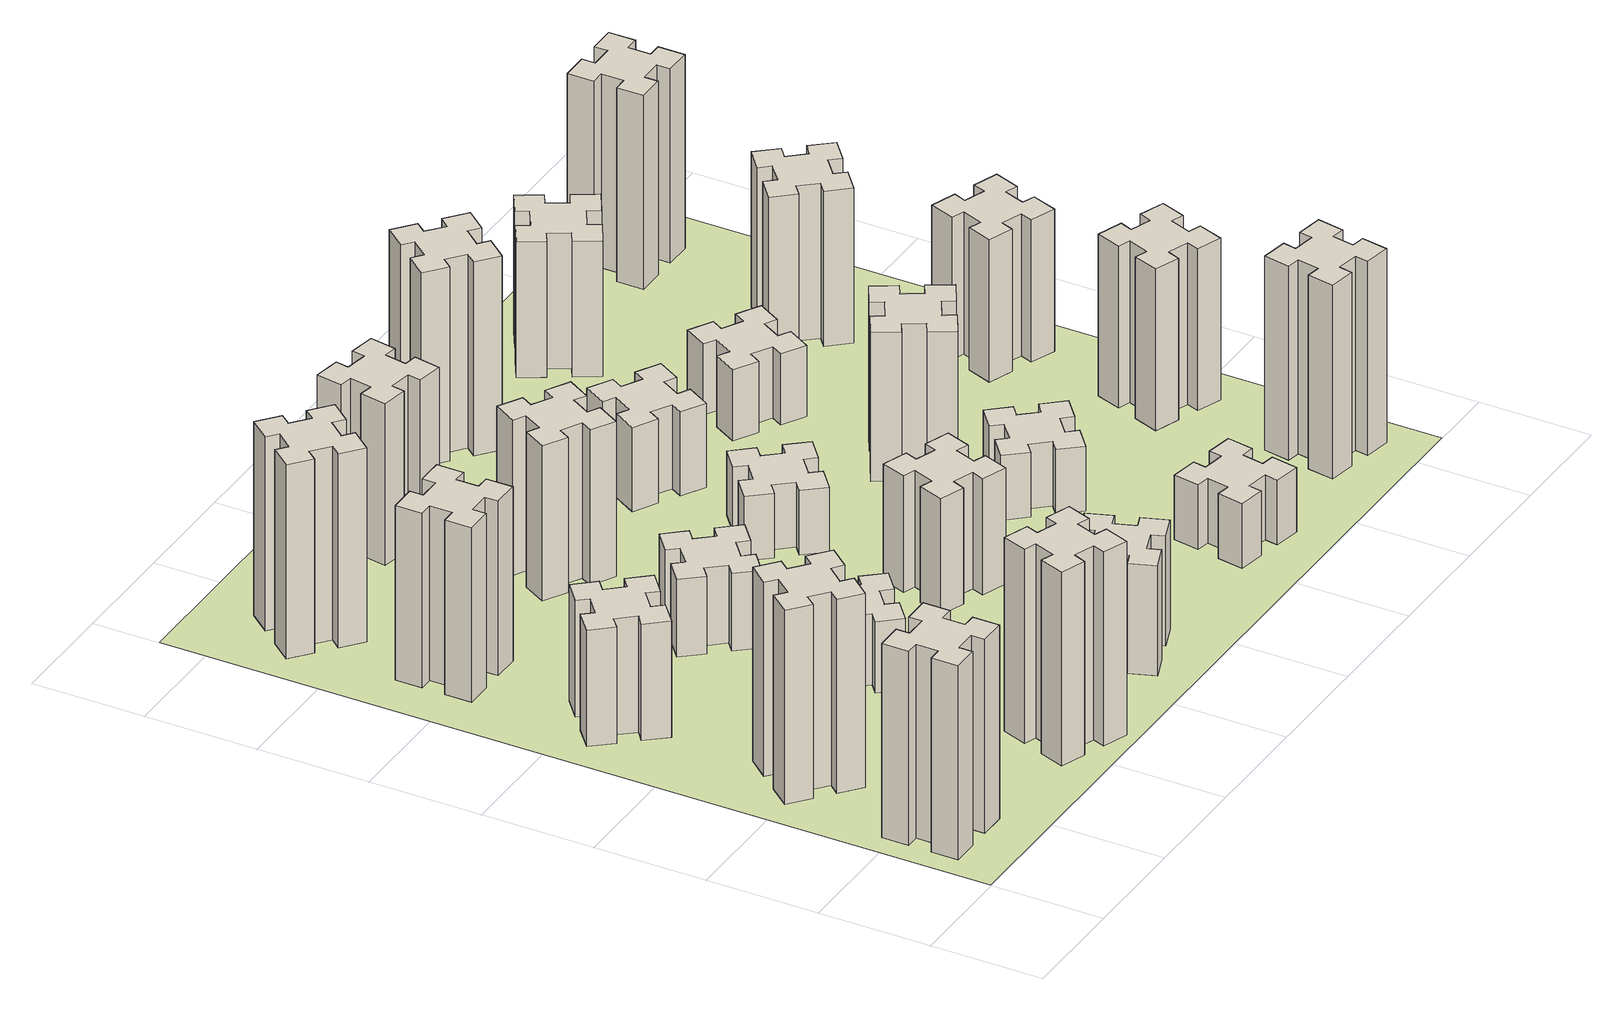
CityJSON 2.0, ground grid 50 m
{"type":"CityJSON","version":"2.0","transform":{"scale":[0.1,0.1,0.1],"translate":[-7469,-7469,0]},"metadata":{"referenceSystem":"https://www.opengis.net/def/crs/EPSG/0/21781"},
"CityObjects":{
"building1":{"type":"Building","attributes":{"class":"1000","function":"1000","usage":"1000","yearOfConstruction":2016,"roofType":"1000","measuredHeight":90,"storeysAboveGround":30,"storeysBelowGround":0},"geometry":[{"type":"Solid","lod":"1","boundaries":[[[[0,1,2,3,4,5,6,7,8,9,10,11,12,13,14,15,16,17,18,19]],[[17,16,20,21]],[[16,15,22,20]],[[15,14,23,22]],[[14,13,24,23]],[[13,12,25,24]],[[12,11,26,25]],[[11,10,27,26]],[[10,9,28,27]],[[9,8,29,28]],[[8,7,30,29]],[[7,6,31,30]],[[6,5,32,31]],[[5,4,33,32]],[[4,3,34,33]],[[3,2,35,34]],[[2,1,36,35]],[[1,0,37,36]],[[0,19,38,37]],[[19,18,39,38]],[[18,17,21,39]],[[24,25,26,27,28,29,30,31,32,33,34,35,36,37,38,39,21,20,22,23]]]]}]},
"building2":{"type":"Building","attributes":{"class":"1000","function":"1000","usage":"1000","yearOfConstruction":2016,"roofType":"1000","measuredHeight":90,"storeysAboveGround":30,"storeysBelowGround":0},"geometry":[{"type":"Solid","lod":"1","boundaries":[[[[40,41,42,43,44,45,46,47,48,49,50,51,52,53,54,55,56,57,58,59]],[[57,56,60,61]],[[56,55,62,60]],[[55,54,63,62]],[[54,53,64,63]],[[53,52,65,64]],[[52,51,66,65]],[[51,50,67,66]],[[50,49,68,67]],[[49,48,69,68]],[[48,47,70,69]],[[47,46,71,70]],[[46,45,72,71]],[[45,44,73,72]],[[44,43,74,73]],[[43,42,75,74]],[[42,41,76,75]],[[41,40,77,76]],[[40,59,78,77]],[[59,58,79,78]],[[58,57,61,79]],[[64,65,66,67,68,69,70,71,72,73,74,75,76,77,78,79,61,60,62,63]]]]}]},
"building3":{"type":"Building","attributes":{"class":"1000","function":"1000","usage":"1000","yearOfConstruction":2016,"roofType":"1000","measuredHeight":54,"storeysAboveGround":30,"storeysBelowGround":0},"geometry":[{"type":"Solid","lod":"1","boundaries":[[[[80,81,82,83,84,85,86,87,88,89,90,91,92,93,94,95,96,97,98,99]],[[97,96,100,101]],[[96,95,102,100]],[[95,94,103,102]],[[94,93,104,103]],[[93,92,105,104]],[[92,91,106,105]],[[91,90,107,106]],[[90,89,108,107]],[[89,88,109,108]],[[88,87,110,109]],[[87,86,111,110]],[[86,85,112,111]],[[85,84,113,112]],[[84,83,114,113]],[[83,82,115,114]],[[82,81,116,115]],[[81,80,117,116]],[[80,99,118,117]],[[99,98,119,118]],[[98,97,101,119]],[[104,105,106,107,108,109,110,111,112,113,114,115,116,117,118,119,101,100,102,103]]]]}]},
"building4":{"type":"Building","attributes":{"class":"1000","function":"1000","usage":"1000","yearOfConstruction":2016,"roofType":"1000","measuredHeight":81,"storeysAboveGround":30,"storeysBelowGround":0},"geometry":[{"type":"Solid","lod":"1","boundaries":[[[[120,121,122,123,124,125,126,127,128,129,130,131,132,133,134,135,136,137,138,139]],[[137,136,140,141]],[[136,135,142,140]],[[135,134,143,142]],[[134,133,144,143]],[[133,132,145,144]],[[132,131,146,145]],[[131,130,147,146]],[[130,129,148,147]],[[129,128,149,148]],[[128,127,150,149]],[[127,126,151,150]],[[126,125,152,151]],[[125,124,153,152]],[[124,123,154,153]],[[123,122,155,154]],[[122,121,156,155]],[[121,120,157,156]],[[120,139,158,157]],[[139,138,159,158]],[[138,137,141,159]],[[144,145,146,147,148,149,150,151,152,153,154,155,156,157,158,159,141,140,142,143]]]]}]},
"building5":{"type":"Building","attributes":{"class":"1000","function":"1000","usage":"1000","yearOfConstruction":2016,"roofType":"1000","measuredHeight":90,"storeysAboveGround":30,"storeysBelowGround":0},"geometry":[{"type":"Solid","lod":"1","boundaries":[[[[160,161,162,163,164,165,166,167,168,169,170,171,172,173,174,175,176,177,178,179]],[[177,176,180,181]],[[176,175,182,180]],[[175,174,183,182]],[[174,173,184,183]],[[173,172,185,184]],[[172,171,186,185]],[[171,170,187,186]],[[170,169,188,187]],[[169,168,189,188]],[[168,167,190,189]],[[167,166,191,190]],[[166,165,192,191]],[[165,164,193,192]],[[164,163,194,193]],[[163,162,195,194]],[[162,161,196,195]],[[161,160,197,196]],[[160,179,198,197]],[[179,178,199,198]],[[178,177,181,199]],[[184,185,186,187,188,189,190,191,192,193,194,195,196,197,198,199,181,180,182,183]]]]}]},
"building6":{"type":"Building","attributes":{"class":"1000","function":"1000","usage":"1000","yearOfConstruction":2016,"roofType":"1000","measuredHeight":90,"storeysAboveGround":30,"storeysBelowGround":0},"geometry":[{"type":"Solid","lod":"1","boundaries":[[[[200,201,202,203,204,205,206,207,208,209,210,211,212,213,214,215,216,217,218,219]],[[217,216,220,221]],[[216,215,222,220]],[[215,214,223,222]],[[214,213,224,223]],[[213,212,225,224]],[[212,211,226,225]],[[211,210,227,226]],[[210,209,228,227]],[[209,208,229,228]],[[208,207,230,229]],[[207,206,231,230]],[[206,205,232,231]],[[205,204,233,232]],[[204,203,234,233]],[[203,202,235,234]],[[202,201,236,235]],[[201,200,237,236]],[[200,219,238,237]],[[219,218,239,238]],[[218,217,221,239]],[[224,225,226,227,228,229,230,231,232,233,234,235,236,237,238,239,221,220,222,223]]]]}]},
"building7":{"type":"Building","attributes":{"class":"1000","function":"1000","usage":"1000","yearOfConstruction":2016,"roofType":"1000","measuredHeight":33,"storeysAboveGround":30,"storeysBelowGround":0},"geometry":[{"type":"Solid","lod":"1","boundaries":[[[[240,241,242,243,244,245,246,247,248,249,250,251,252,253,254,255,256,257,258,259]],[[257,256,260,261]],[[256,255,262,260]],[[255,254,263,262]],[[254,253,264,263]],[[253,252,265,264]],[[252,251,266,265]],[[251,250,267,266]],[[250,249,268,267]],[[249,248,269,268]],[[248,247,270,269]],[[247,246,271,270]],[[246,245,272,271]],[[245,244,273,272]],[[244,243,274,273]],[[243,242,275,274]],[[242,241,276,275]],[[241,240,277,276]],[[240,259,278,277]],[[259,258,279,278]],[[258,257,261,279]],[[264,265,266,267,268,269,270,271,272,273,274,275,276,277,278,279,261,260,262,263]]]]}]},
"building8":{"type":"Building","attributes":{"class":"1000","function":"1000","usage":"1000","yearOfConstruction":2016,"roofType":"1000","measuredHeight":36,"storeysAboveGround":30,"storeysBelowGround":0},"geometry":[{"type":"Solid","lod":"1","boundaries":[[[[280,281,282,283,284,285,286,287,288,289,290,291,292,293,294,295,296,297,298,299]],[[297,296,300,301]],[[296,295,302,300]],[[295,294,303,302]],[[294,293,304,303]],[[293,292,305,304]],[[292,291,306,305]],[[291,290,307,306]],[[290,289,308,307]],[[289,288,309,308]],[[288,287,310,309]],[[287,286,311,310]],[[286,285,312,311]],[[285,284,313,312]],[[284,283,314,313]],[[283,282,315,314]],[[282,281,316,315]],[[281,280,317,316]],[[280,299,318,317]],[[299,298,319,318]],[[298,297,301,319]],[[304,305,306,307,308,309,310,311,312,313,314,315,316,317,318,319,301,300,302,303]]]]}]},
"building9":{"type":"Building","attributes":{"class":"1000","function":"1000","usage":"1000","yearOfConstruction":2016,"roofType":"1000","measuredHeight":51,"storeysAboveGround":30,"storeysBelowGround":0},"geometry":[{"type":"Solid","lod":"1","boundaries":[[[[320,321,322,323,324,325,326,327,328,329,330,331,332,333,334,335,336,337,338,339]],[[337,336,340,341]],[[336,335,342,340]],[[335,334,343,342]],[[334,333,344,343]],[[333,332,345,344]],[[332,331,346,345]],[[331,330,347,346]],[[330,329,348,347]],[[329,328,349,348]],[[328,327,350,349]],[[327,326,351,350]],[[326,325,352,351]],[[325,324,353,352]],[[324,323,354,353]],[[323,322,355,354]],[[322,321,356,355]],[[321,320,357,356]],[[320,339,358,357]],[[339,338,359,358]],[[338,337,341,359]],[[344,345,346,347,348,349,350,351,352,353,354,355,356,357,358,359,341,340,342,343]]]]}]},
"building10":{"type":"Building","attributes":{"class":"1000","function":"1000","usage":"1000","yearOfConstruction":2016,"roofType":"1000","measuredHeight":72,"storeysAboveGround":30,"storeysBelowGround":0},"geometry":[{"type":"Solid","lod":"1","boundaries":[[[[360,361,362,363,364,365,366,367,368,369,370,371,372,373,374,375,376,377,378,379]],[[377,376,380,381]],[[376,375,382,380]],[[375,374,383,382]],[[374,373,384,383]],[[373,372,385,384]],[[372,371,386,385]],[[371,370,387,386]],[[370,369,388,387]],[[369,368,389,388]],[[368,367,390,389]],[[367,366,391,390]],[[366,365,392,391]],[[365,364,393,392]],[[364,363,394,393]],[[363,362,395,394]],[[362,361,396,395]],[[361,360,397,396]],[[360,379,398,397]],[[379,378,399,398]],[[378,377,381,399]],[[384,385,386,387,388,389,390,391,392,393,394,395,396,397,398,399,381,380,382,383]]]]}]},
"building11":{"type":"Building","attributes":{"class":"1000","function":"1000","usage":"1000","yearOfConstruction":2016,"roofType":"1000","measuredHeight":75,"storeysAboveGround":30,"storeysBelowGround":0},"geometry":[{"type":"Solid","lod":"1","boundaries":[[[[400,401,402,403,404,405,406,407,408,409,410,411,412,413,414,415,416,417,418,419]],[[417,416,420,421]],[[416,415,422,420]],[[415,414,423,422]],[[414,413,424,423]],[[413,412,425,424]],[[412,411,426,425]],[[411,410,427,426]],[[410,409,428,427]],[[409,408,429,428]],[[408,407,430,429]],[[407,406,431,430]],[[406,405,432,431]],[[405,404,433,432]],[[404,403,434,433]],[[403,402,435,434]],[[402,401,436,435]],[[401,400,437,436]],[[400,419,438,437]],[[419,418,439,438]],[[418,417,421,439]],[[424,425,426,427,428,429,430,431,432,433,434,435,436,437,438,439,421,420,422,423]]]]}]},
"building12":{"type":"Building","attributes":{"class":"1000","function":"1000","usage":"1000","yearOfConstruction":2016,"roofType":"1000","measuredHeight":54,"storeysAboveGround":30,"storeysBelowGround":0},"geometry":[{"type":"Solid","lod":"1","boundaries":[[[[440,441,442,443,444,445,446,447,448,449,450,451,452,453,454,455,456,457,458,459]],[[457,456,460,461]],[[456,455,462,460]],[[455,454,463,462]],[[454,453,464,463]],[[453,452,465,464]],[[452,451,466,465]],[[451,450,467,466]],[[450,449,468,467]],[[449,448,469,468]],[[448,447,470,469]],[[447,446,471,470]],[[446,445,472,471]],[[445,444,473,472]],[[444,443,474,473]],[[443,442,475,474]],[[442,441,476,475]],[[441,440,477,476]],[[440,459,478,477]],[[459,458,479,478]],[[458,457,461,479]],[[464,465,466,467,468,469,470,471,472,473,474,475,476,477,478,479,461,460,462,463]]]]}]},
"building13":{"type":"Building","attributes":{"class":"1000","function":"1000","usage":"1000","yearOfConstruction":2016,"roofType":"1000","measuredHeight":30,"storeysAboveGround":30,"storeysBelowGround":0},"geometry":[{"type":"Solid","lod":"1","boundaries":[[[[480,481,482,483,484,485,486,487,488,489,490,491,492,493,494,495,496,497,498,499]],[[497,496,500,501]],[[496,495,502,500]],[[495,494,503,502]],[[494,493,504,503]],[[493,492,505,504]],[[492,491,506,505]],[[491,490,507,506]],[[490,489,508,507]],[[489,488,509,508]],[[488,487,510,509]],[[487,486,511,510]],[[486,485,512,511]],[[485,484,513,512]],[[484,483,514,513]],[[483,482,515,514]],[[482,481,516,515]],[[481,480,517,516]],[[480,499,518,517]],[[499,498,519,518]],[[498,497,501,519]],[[504,505,506,507,508,509,510,511,512,513,514,515,516,517,518,519,501,500,502,503]]]]}]},
"building14":{"type":"Building","attributes":{"class":"1000","function":"1000","usage":"1000","yearOfConstruction":2016,"roofType":"1000","measuredHeight":39,"storeysAboveGround":30,"storeysBelowGround":0},"geometry":[{"type":"Solid","lod":"1","boundaries":[[[[520,521,522,523,524,525,526,527,528,529,530,531,532,533,534,535,536,537,538,539]],[[537,536,540,541]],[[536,535,542,540]],[[535,534,543,542]],[[534,533,544,543]],[[533,532,545,544]],[[532,531,546,545]],[[531,530,547,546]],[[530,529,548,547]],[[529,528,549,548]],[[528,527,550,549]],[[527,526,551,550]],[[526,525,552,551]],[[525,524,553,552]],[[524,523,554,553]],[[523,522,555,554]],[[522,521,556,555]],[[521,520,557,556]],[[520,539,558,557]],[[539,538,559,558]],[[538,537,541,559]],[[544,545,546,547,548,549,550,551,552,553,554,555,556,557,558,559,541,540,542,543]]]]}]},
"building15":{"type":"Building","attributes":{"class":"1000","function":"1000","usage":"1000","yearOfConstruction":2016,"roofType":"1000","measuredHeight":30,"storeysAboveGround":30,"storeysBelowGround":0},"geometry":[{"type":"Solid","lod":"1","boundaries":[[[[560,561,562,563,564,565,566,567,568,569,570,571,572,573,574,575,576,577,578,579]],[[577,576,580,581]],[[576,575,582,580]],[[575,574,583,582]],[[574,573,584,583]],[[573,572,585,584]],[[572,571,586,585]],[[571,570,587,586]],[[570,569,588,587]],[[569,568,589,588]],[[568,567,590,589]],[[567,566,591,590]],[[566,565,592,591]],[[565,564,593,592]],[[564,563,594,593]],[[563,562,595,594]],[[562,561,596,595]],[[561,560,597,596]],[[560,579,598,597]],[[579,578,599,598]],[[578,577,581,599]],[[584,585,586,587,588,589,590,591,592,593,594,595,596,597,598,599,581,580,582,583]]]]}]},
"building16":{"type":"Building","attributes":{"class":"1000","function":"1000","usage":"1000","yearOfConstruction":2016,"roofType":"1000","measuredHeight":90,"storeysAboveGround":30,"storeysBelowGround":0},"geometry":[{"type":"Solid","lod":"1","boundaries":[[[[600,601,602,603,604,605,606,607,608,609,610,611,612,613,614,615,616,617,618,619]],[[617,616,620,621]],[[616,615,622,620]],[[615,614,623,622]],[[614,613,624,623]],[[613,612,625,624]],[[612,611,626,625]],[[611,610,627,626]],[[610,609,628,627]],[[609,608,629,628]],[[608,607,630,629]],[[607,606,631,630]],[[606,605,632,631]],[[605,604,633,632]],[[604,603,634,633]],[[603,602,635,634]],[[602,601,636,635]],[[601,600,637,636]],[[600,619,638,637]],[[619,618,639,638]],[[618,617,621,639]],[[624,625,626,627,628,629,630,631,632,633,634,635,636,637,638,639,621,620,622,623]]]]}]},
"building17":{"type":"Building","attributes":{"class":"1000","function":"1000","usage":"1000","yearOfConstruction":2016,"roofType":"1000","measuredHeight":30,"storeysAboveGround":30,"storeysBelowGround":0},"geometry":[{"type":"Solid","lod":"1","boundaries":[[[[640,641,642,643,644,645,646,647,648,649,650,651,652,653,654,655,656,657,658,659]],[[657,656,660,661]],[[656,655,662,660]],[[655,654,663,662]],[[654,653,664,663]],[[653,652,665,664]],[[652,651,666,665]],[[651,650,667,666]],[[650,649,668,667]],[[649,648,669,668]],[[648,647,670,669]],[[647,646,671,670]],[[646,645,672,671]],[[645,644,673,672]],[[644,643,674,673]],[[643,642,675,674]],[[642,641,676,675]],[[641,640,677,676]],[[640,659,678,677]],[[659,658,679,678]],[[658,657,661,679]],[[664,665,666,667,668,669,670,671,672,673,674,675,676,677,678,679,661,660,662,663]]]]}]},
"building18":{"type":"Building","attributes":{"class":"1000","function":"1000","usage":"1000","yearOfConstruction":2016,"roofType":"1000","measuredHeight":69,"storeysAboveGround":30,"storeysBelowGround":0},"geometry":[{"type":"Solid","lod":"1","boundaries":[[[[680,681,682,683,684,685,686,687,688,689,690,691,692,693,694,695,696,697,698,699]],[[697,696,700,701]],[[696,695,702,700]],[[695,694,703,702]],[[694,693,704,703]],[[693,692,705,704]],[[692,691,706,705]],[[691,690,707,706]],[[690,689,708,707]],[[689,688,709,708]],[[688,687,710,709]],[[687,686,711,710]],[[686,685,712,711]],[[685,684,713,712]],[[684,683,714,713]],[[683,682,715,714]],[[682,681,716,715]],[[681,680,717,716]],[[680,699,718,717]],[[699,698,719,718]],[[698,697,701,719]],[[704,705,706,707,708,709,710,711,712,713,714,715,716,717,718,719,701,700,702,703]]]]}]},
"building19":{"type":"Building","attributes":{"class":"1000","function":"1000","usage":"1000","yearOfConstruction":2016,"roofType":"1000","measuredHeight":33,"storeysAboveGround":30,"storeysBelowGround":0},"geometry":[{"type":"Solid","lod":"1","boundaries":[[[[720,721,722,723,724,725,726,727,728,729,730,731,732,733,734,735,736,737,738,739]],[[737,736,740,741]],[[736,735,742,740]],[[735,734,743,742]],[[734,733,744,743]],[[733,732,745,744]],[[732,731,746,745]],[[731,730,747,746]],[[730,729,748,747]],[[729,728,749,748]],[[728,727,750,749]],[[727,726,751,750]],[[726,725,752,751]],[[725,724,753,752]],[[724,723,754,753]],[[723,722,755,754]],[[722,721,756,755]],[[721,720,757,756]],[[720,739,758,757]],[[739,738,759,758]],[[738,737,741,759]],[[744,745,746,747,748,749,750,751,752,753,754,755,756,757,758,759,741,740,742,743]]]]}]},
"building20":{"type":"Building","attributes":{"class":"1000","function":"1000","usage":"1000","yearOfConstruction":2016,"roofType":"1000","measuredHeight":90,"storeysAboveGround":30,"storeysBelowGround":0},"geometry":[{"type":"Solid","lod":"1","boundaries":[[[[760,761,762,763,764,765,766,767,768,769,770,771,772,773,774,775,776,777,778,779]],[[777,776,780,781]],[[776,775,782,780]],[[775,774,783,782]],[[774,773,784,783]],[[773,772,785,784]],[[772,771,786,785]],[[771,770,787,786]],[[770,769,788,787]],[[769,768,789,788]],[[768,767,790,789]],[[767,766,791,790]],[[766,765,792,791]],[[765,764,793,792]],[[764,763,794,793]],[[763,762,795,794]],[[762,761,796,795]],[[761,760,797,796]],[[760,779,798,797]],[[779,778,799,798]],[[778,777,781,799]],[[784,785,786,787,788,789,790,791,792,793,794,795,796,797,798,799,781,780,782,783]]]]}]},
"building21":{"type":"Building","attributes":{"class":"1000","function":"1000","usage":"1000","yearOfConstruction":2016,"roofType":"1000","measuredHeight":63,"storeysAboveGround":30,"storeysBelowGround":0},"geometry":[{"type":"Solid","lod":"1","boundaries":[[[[800,801,802,803,804,805,806,807,808,809,810,811,812,813,814,815,816,817,818,819]],[[817,816,820,821]],[[816,815,822,820]],[[815,814,823,822]],[[814,813,824,823]],[[813,812,825,824]],[[812,811,826,825]],[[811,810,827,826]],[[810,809,828,827]],[[809,808,829,828]],[[808,807,830,829]],[[807,806,831,830]],[[806,805,832,831]],[[805,804,833,832]],[[804,803,834,833]],[[803,802,835,834]],[[802,801,836,835]],[[801,800,837,836]],[[800,819,838,837]],[[819,818,839,838]],[[818,817,821,839]],[[824,825,826,827,828,829,830,831,832,833,834,835,836,837,838,839,821,820,822,823]]]]}]},
"building22":{"type":"Building","attributes":{"class":"1000","function":"1000","usage":"1000","yearOfConstruction":2016,"roofType":"1000","measuredHeight":75,"storeysAboveGround":30,"storeysBelowGround":0},"geometry":[{"type":"Solid","lod":"1","boundaries":[[[[840,841,842,843,844,845,846,847,848,849,850,851,852,853,854,855,856,857,858,859]],[[857,856,860,861]],[[856,855,862,860]],[[855,854,863,862]],[[854,853,864,863]],[[853,852,865,864]],[[852,851,866,865]],[[851,850,867,866]],[[850,849,868,867]],[[849,848,869,868]],[[848,847,870,869]],[[847,846,871,870]],[[846,845,872,871]],[[845,844,873,872]],[[844,843,874,873]],[[843,842,875,874]],[[842,841,876,875]],[[841,840,877,876]],[[840,859,878,877]],[[859,858,879,878]],[[858,857,861,879]],[[864,865,866,867,868,869,870,871,872,873,874,875,876,877,878,879,861,860,862,863]]]]}]},
"building23":{"type":"Building","attributes":{"class":"1000","function":"1000","usage":"1000","yearOfConstruction":2016,"roofType":"1000","measuredHeight":66,"storeysAboveGround":30,"storeysBelowGround":0},"geometry":[{"type":"Solid","lod":"1","boundaries":[[[[880,881,882,883,884,885,886,887,888,889,890,891,892,893,894,895,896,897,898,899]],[[897,896,900,901]],[[896,895,902,900]],[[895,894,903,902]],[[894,893,904,903]],[[893,892,905,904]],[[892,891,906,905]],[[891,890,907,906]],[[890,889,908,907]],[[889,888,909,908]],[[888,887,910,909]],[[887,886,911,910]],[[886,885,912,911]],[[885,884,913,912]],[[884,883,914,913]],[[883,882,915,914]],[[882,881,916,915]],[[881,880,917,916]],[[880,899,918,917]],[[899,898,919,918]],[[898,897,901,919]],[[904,905,906,907,908,909,910,911,912,913,914,915,916,917,918,919,901,900,902,903]]]]}]},
"building24":{"type":"Building","attributes":{"class":"1000","function":"1000","usage":"1000","yearOfConstruction":2016,"roofType":"1000","measuredHeight":72,"storeysAboveGround":30,"storeysBelowGround":0},"geometry":[{"type":"Solid","lod":"1","boundaries":[[[[920,921,922,923,924,925,926,927,928,929,930,931,932,933,934,935,936,937,938,939]],[[937,936,940,941]],[[936,935,942,940]],[[935,934,943,942]],[[934,933,944,943]],[[933,932,945,944]],[[932,931,946,945]],[[931,930,947,946]],[[930,929,948,947]],[[929,928,949,948]],[[928,927,950,949]],[[927,926,951,950]],[[926,925,952,951]],[[925,924,953,952]],[[924,923,954,953]],[[923,922,955,954]],[[922,921,956,955]],[[921,920,957,956]],[[920,939,958,957]],[[939,938,959,958]],[[938,937,941,959]],[[944,945,946,947,948,949,950,951,952,953,954,955,956,957,958,959,941,940,942,943]]]]}]},
"building25":{"type":"Building","attributes":{"class":"1000","function":"1000","usage":"1000","yearOfConstruction":2016,"roofType":"1000","measuredHeight":90,"storeysAboveGround":30,"storeysBelowGround":0},"geometry":[{"type":"Solid","lod":"1","boundaries":[[[[960,961,962,963,964,965,966,967,968,969,970,971,972,973,974,975,976,977,978,979]],[[977,976,980,981]],[[976,975,982,980]],[[975,974,983,982]],[[974,973,984,983]],[[973,972,985,984]],[[972,971,986,985]],[[971,970,987,986]],[[970,969,988,987]],[[969,968,989,988]],[[968,967,990,989]],[[967,966,991,990]],[[966,965,992,991]],[[965,964,993,992]],[[964,963,994,993]],[[963,962,995,994]],[[962,961,996,995]],[[961,960,997,996]],[[960,979,998,997]],[[979,978,999,998]],[[978,977,981,999]],[[984,985,986,987,988,989,990,991,992,993,994,995,996,997,998,999,981,980,982,983]]]]}]},
"landuse1":{"type":"LandUse","attributes":{"name":"plot1","function":"1010"},"geometry":[{"type":"MultiSurface","lod":"1","boundaries":[[[1000,1001,1002,1003]]]}]}
},
"vertices":[
[165,425,0],[165,325,0],[105,325,0],[105,205,0],[225,205,0],[225,265,0],[325,265,0],[325,205,0],[445,205,0],[445,325,0],[385,325,0],[385,425,0],[445,425,0],[445,545,0],[325,545,0],[325,485,0],[225,485,0],[225,545,0],[105,545,0],[105,425,0],[225,485,900],[225,545,900],[325,485,900],[325,545,900],[445,545,900],[445,425,900],[385,425,900],[385,325,900],[445,325,900],[445,205,900],[325,205,900],[325,265,900],[225,265,900],[225,205,900],[105,205,900],[105,325,900],[165,325,900],[165,425,900],[105,425,900],[105,545,900],
[484,1067,0],[408,1132,0],[446,1178,0],[354,1255,0],[277,1163,0],[323,1124,0],[259,1048,0],[213,1086,0],[136,994,0],[228,917,0],[266,963,0],[343,899,0],[304,853,0],[396,776,0],[473,868,0],[427,906,0],[492,983,0],[538,944,0],[615,1036,0],[523,1113,0],[492,983,900],[538,944,900],[427,906,900],[473,868,900],[396,776,900],[304,853,900],[343,899,900],[266,963,900],[228,917,900],[136,994,900],[213,1086,900],[259,1048,900],[323,1124,900],[277,1163,900],[354,1255,900],[446,1178,900],[408,1132,900],[484,1067,900],[523,1113,900],[615,1036,900],
[492,1888,0],[427,1964,0],[473,2003,0],[396,2095,0],[304,2018,0],[343,1972,0],[266,1907,0],[228,1953,0],[136,1876,0],[213,1784,0],[259,1823,0],[323,1746,0],[277,1708,0],[354,1616,0],[446,1693,0],[408,1739,0],[484,1803,0],[523,1757,0],[615,1834,0],[538,1926,0],[484,1803,540],[523,1757,540],[408,1739,540],[446,1693,540],[354,1616,540],[277,1708,540],[323,1746,540],[259,1823,540],[213,1784,540],[136,1876,540],[228,1953,540],[266,1907,540],[343,1972,540],[304,2018,540],[396,2095,540],[473,2003,540],[427,1964,540],[492,1888,540],[538,1926,540],[615,1834,540],
[485,2545,0],[485,2645,0],[545,2645,0],[545,2765,0],[425,2765,0],[425,2705,0],[325,2705,0],[325,2765,0],[205,2765,0],[205,2645,0],[265,2645,0],[265,2545,0],[205,2545,0],[205,2425,0],[325,2425,0],[325,2485,0],[425,2485,0],[425,2425,0],[545,2425,0],[545,2545,0],[425,2485,810],[425,2425,810],[325,2485,810],[325,2425,810],[205,2425,810],[205,2545,810],[265,2545,810],[265,2645,810],[205,2645,810],[205,2765,810],[325,2765,810],[325,2705,810],[425,2705,810],[425,2765,810],[545,2765,810],[545,2645,810],[485,2645,810],[485,2545,810],[545,2545,810],[545,2425,810],
[1029,360,0],[995,266,0],[939,287,0],[897,174,0],[1010,133,0],[1031,189,0],[1125,155,0],[1104,99,0],[1217,57,0],[1258,170,0],[1202,191,0],[1236,285,0],[1292,264,0],[1333,377,0],[1220,418,0],[1200,362,0],[1106,396,0],[1127,452,0],[1014,493,0],[973,380,0],[1106,396,900],[1127,452,900],[1200,362,900],[1220,418,900],[1333,377,900],[1292,264,900],[1236,285,900],[1202,191,900],[1258,170,900],[1217,57,900],[1104,99,900],[1125,155,900],[1031,189,900],[1010,133,900],[897,174,900],[939,287,900],[995,266,900],[1029,360,900],[973,380,900],[1014,493,900],
[484,3287,0],[408,3352,0],[446,3398,0],[354,3475,0],[277,3383,0],[323,3344,0],[259,3268,0],[213,3306,0],[136,3214,0],[228,3137,0],[266,3183,0],[343,3119,0],[304,3073,0],[396,2996,0],[473,3088,0],[427,3126,0],[492,3203,0],[538,3164,0],[615,3256,0],[523,3333,0],[492,3203,900],[538,3164,900],[427,3126,900],[473,3088,900],[396,2996,900],[304,3073,900],[343,3119,900],[266,3183,900],[228,3137,900],[136,3214,900],[213,3306,900],[259,3268,900],[323,3344,900],[277,3383,900],[354,3475,900],[446,3398,900],[408,3352,900],[484,3287,900],[523,3333,900],[615,3256,900],
[1083,1332,0],[1006,1267,0],[968,1313,0],[876,1236,0],[953,1144,0],[999,1183,0],[1063,1106,0],[1017,1068,0],[1094,976,0],[1186,1053,0],[1148,1099,0],[1224,1163,0],[1263,1117,0],[1355,1194,0],[1278,1286,0],[1232,1248,0],[1167,1324,0],[1213,1363,0],[1136,1455,0],[1044,1378,0],[1167,1324,330],[1213,1363,330],[1232,1248,330],[1278,1286,330],[1355,1194,330],[1263,1117,330],[1224,1163,330],[1148,1099,330],[1186,1053,330],[1094,976,330],[1017,1068,330],[1063,1106,330],[999,1183,330],[953,1144,330],[876,1236,330],[968,1313,330],[1006,1267,330],[1083,1332,330],[1044,1378,330],[1136,1455,330],
[1083,1972,0],[1006,1907,0],[968,1953,0],[876,1876,0],[953,1784,0],[999,1823,0],[1063,1746,0],[1017,1708,0],[1094,1616,0],[1186,1693,0],[1148,1739,0],[1224,1803,0],[1263,1757,0],[1355,1834,0],[1278,1926,0],[1232,1888,0],[1167,1964,0],[1213,2003,0],[1136,2095,0],[1044,2018,0],[1167,1964,360],[1213,2003,360],[1232,1888,360],[1278,1926,360],[1355,1834,360],[1263,1757,360],[1224,1803,360],[1148,1739,360],[1186,1693,360],[1094,1616,360],[1017,1708,360],[1063,1746,360],[999,1823,360],[953,1784,360],[876,1876,360],[968,1953,360],[1006,1907,360],[1083,1972,360],[1044,2018,360],[1136,2095,360],
[1765,496,0],[1671,462,0],[1650,518,0],[1537,477,0],[1579,364,0],[1635,385,0],[1669,291,0],[1613,270,0],[1654,157,0],[1767,199,0],[1746,255,0],[1840,289,0],[1860,233,0],[1973,274,0],[1932,387,0],[1876,366,0],[1842,460,0],[1898,480,0],[1857,593,0],[1744,552,0],[1842,460,510],[1898,480,510],[1876,366,510],[1932,387,510],[1973,274,510],[1860,233,510],[1840,289,510],[1746,255,510],[1767,199,510],[1654,157,510],[1613,270,510],[1669,291,510],[1635,385,510],[1579,364,510],[1537,477,510],[1650,518,510],[1671,462,510],[1765,496,510],[1744,552,510],[1857,593,510],
[1314,2666,0],[1227,2716,0],[1257,2768,0],[1153,2828,0],[1093,2724,0],[1145,2694,0],[1095,2607,0],[1043,2637,0],[983,2533,0],[1087,2473,0],[1117,2525,0],[1204,2475,0],[1174,2423,0],[1278,2363,0],[1338,2467,0],[1286,2497,0],[1336,2584,0],[1388,2554,0],[1448,2658,0],[1344,2718,0],[1336,2584,720],[1388,2554,720],[1286,2497,720],[1338,2467,720],[1278,2363,720],[1174,2423,720],[1204,2475,720],[1117,2525,720],[1087,2473,720],[983,2533,720],[1043,2637,720],[1095,2607,720],[1145,2694,720],[1093,2724,720],[1153,2828,720],[1257,2768,720],[1227,2716,720],[1314,2666,720],[1344,2718,720],[1448,2658,720],
[1016,3404,0],[998,3305,0],[939,3316,0],[918,3197,0],[1037,3177,0],[1047,3236,0],[1145,3218,0],[1135,3159,0],[1253,3138,0],[1274,3257,0],[1215,3267,0],[1232,3365,0],[1291,3355,0],[1312,3473,0],[1194,3494,0],[1184,3435,0],[1085,3452,0],[1096,3511,0],[977,3532,0],[957,3414,0],[1085,3452,750],[1096,3511,750],[1184,3435,750],[1194,3494,750],[1312,3473,750],[1291,3355,750],[1232,3365,750],[1215,3267,750],[1274,3257,750],[1253,3138,750],[1135,3159,750],[1145,3218,750],[1047,3236,750],[1037,3177,750],[918,3197,750],[939,3316,750],[998,3305,750],[1016,3404,750],[957,3414,750],[977,3532,750],
[1769,1300,0],[1735,1206,0],[1679,1227,0],[1637,1114,0],[1750,1073,0],[1771,1129,0],[1865,1095,0],[1844,1039,0],[1957,997,0],[1998,1110,0],[1942,1131,0],[1976,1225,0],[2032,1204,0],[2073,1317,0],[1960,1358,0],[1940,1302,0],[1846,1336,0],[1867,1392,0],[1754,1433,0],[1713,1320,0],[1846,1336,540],[1867,1392,540],[1940,1302,540],[1960,1358,540],[2073,1317,540],[2032,1204,540],[1976,1225,540],[1942,1131,540],[1998,1110,540],[1957,997,540],[1844,1039,540],[1865,1095,540],[1771,1129,540],[1750,1073,540],[1637,1114,540],[1679,1227,540],[1735,1206,540],[1769,1300,540],[1713,1320,540],[1754,1433,540],
[1972,1988,0],[1907,2064,0],[1953,2103,0],[1876,2195,0],[1784,2118,0],[1823,2072,0],[1746,2007,0],[1708,2053,0],[1616,1976,0],[1693,1884,0],[1739,1923,0],[1803,1846,0],[1757,1808,0],[1834,1716,0],[1926,1793,0],[1888,1839,0],[1964,1903,0],[2003,1857,0],[2095,1934,0],[2018,2026,0],[1964,1903,300],[2003,1857,300],[1888,1839,300],[1926,1793,300],[1834,1716,300],[1757,1808,300],[1803,1846,300],[1739,1923,300],[1693,1884,300],[1616,1976,300],[1708,2053,300],[1746,2007,300],[1823,2072,300],[1784,2118,300],[1876,2195,300],[1953,2103,300],[1907,2064,300],[1972,1988,300],[2018,2026,300],[2095,1934,300],
[2026,2497,0],[2076,2584,0],[2128,2554,0],[2188,2658,0],[2084,2718,0],[2054,2666,0],[1967,2716,0],[1997,2768,0],[1893,2828,0],[1833,2724,0],[1885,2694,0],[1835,2607,0],[1783,2637,0],[1723,2533,0],[1827,2473,0],[1857,2525,0],[1944,2475,0],[1914,2423,0],[2018,2363,0],[2078,2467,0],[1944,2475,390],[1914,2423,390],[1857,2525,390],[1827,2473,390],[1723,2533,390],[1783,2637,390],[1835,2607,390],[1885,2694,390],[1833,2724,390],[1893,2828,390],[1997,2768,390],[1967,2716,390],[2054,2666,390],[2084,2718,390],[2188,2658,390],[2128,2554,390],[2076,2584,390],[2026,2497,390],[2078,2467,390],[2018,2363,390],
[2596,444,0],[2578,345,0],[2519,356,0],[2498,237,0],[2617,217,0],[2627,276,0],[2725,258,0],[2715,199,0],[2833,178,0],[2854,297,0],[2795,307,0],[2812,405,0],[2871,395,0],[2892,513,0],[2774,534,0],[2764,475,0],[2665,492,0],[2676,551,0],[2557,572,0],[2537,454,0],[2665,492,300],[2676,551,300],[2764,475,300],[2774,534,300],[2892,513,300],[2871,395,300],[2812,405,300],[2795,307,300],[2854,297,300],[2833,178,300],[2715,199,300],[2725,258,300],[2627,276,300],[2617,217,300],[2498,237,300],[2519,356,300],[2578,345,300],[2596,444,300],[2537,454,300],[2557,572,300],
[1746,3383,0],[1823,3319,0],[1784,3273,0],[1876,3196,0],[1953,3288,0],[1907,3326,0],[1972,3403,0],[2018,3364,0],[2095,3456,0],[2003,3533,0],[1964,3487,0],[1888,3552,0],[1926,3598,0],[1834,3675,0],[1757,3583,0],[1803,3544,0],[1739,3468,0],[1693,3506,0],[1616,3414,0],[1708,3337,0],[1739,3468,900],[1693,3506,900],[1803,3544,900],[1757,3583,900],[1834,3675,900],[1926,3598,900],[1888,3552,900],[1964,3487,900],[2003,3533,900],[2095,3456,900],[2018,3364,900],[1972,3403,900],[1907,3326,900],[1953,3288,900],[1876,3196,900],[1784,3273,900],[1823,3319,900],[1746,3383,900],[1708,3337,900],[1616,3414,900],
[2628,1099,0],[2704,1163,0],[2743,1117,0],[2835,1194,0],[2758,1286,0],[2712,1248,0],[2647,1324,0],[2693,1363,0],[2616,1455,0],[2524,1378,0],[2563,1332,0],[2486,1267,0],[2448,1313,0],[2356,1236,0],[2433,1144,0],[2479,1183,0],[2543,1106,0],[2497,1068,0],[2574,976,0],[2666,1053,0],[2543,1106,300],[2497,1068,300],[2479,1183,300],[2433,1144,300],[2356,1236,300],[2448,1313,300],[2486,1267,300],[2563,1332,300],[2524,1378,300],[2616,1455,300],[2693,1363,300],[2647,1324,300],[2712,1248,300],[2758,1286,300],[2835,1194,300],[2743,1117,300],[2704,1163,300],[2628,1099,300],[2666,1053,300],[2574,976,300],
[2475,1744,0],[2525,1657,0],[2473,1627,0],[2533,1523,0],[2637,1583,0],[2607,1635,0],[2694,1685,0],[2724,1633,0],[2828,1693,0],[2768,1797,0],[2716,1767,0],[2666,1854,0],[2718,1884,0],[2658,1988,0],[2554,1928,0],[2584,1876,0],[2497,1826,0],[2467,1878,0],[2363,1818,0],[2423,1714,0],[2497,1826,690],[2467,1878,690],[2584,1876,690],[2554,1928,690],[2658,1988,690],[2718,1884,690],[2666,1854,690],[2716,1767,690],[2768,1797,690],[2828,1693,690],[2724,1633,690],[2694,1685,690],[2607,1635,690],[2637,1583,690],[2533,1523,690],[2473,1627,690],[2525,1657,690],[2475,1744,690],[2423,1714,690],[2363,1818,690],
[2694,2566,0],[2607,2616,0],[2637,2668,0],[2533,2728,0],[2473,2624,0],[2525,2594,0],[2475,2507,0],[2423,2537,0],[2363,2433,0],[2467,2373,0],[2497,2425,0],[2584,2375,0],[2554,2323,0],[2658,2263,0],[2718,2367,0],[2666,2397,0],[2716,2484,0],[2768,2454,0],[2828,2558,0],[2724,2618,0],[2716,2484,330],[2768,2454,330],[2666,2397,330],[2718,2367,330],[2658,2263,330],[2554,2323,330],[2584,2375,330],[2497,2425,330],[2467,2373,330],[2363,2433,330],[2423,2537,330],[2475,2507,330],[2525,2594,330],[2473,2624,330],[2533,2728,330],[2637,2668,330],[2607,2616,330],[2694,2566,330],[2724,2618,330],[2828,2558,330],
[3504,475,0],[3405,492,0],[3416,551,0],[3297,572,0],[3277,454,0],[3336,444,0],[3318,345,0],[3259,356,0],[3238,237,0],[3357,217,0],[3367,276,0],[3465,258,0],[3455,199,0],[3573,178,0],[3594,297,0],[3535,307,0],[3552,405,0],[3611,395,0],[3632,513,0],[3514,534,0],[3552,405,900],[3611,395,900],[3535,307,900],[3594,297,900],[3573,178,900],[3455,199,900],[3465,258,900],[3367,276,900],[3357,217,900],[3238,237,900],[3259,356,900],[3318,345,900],[3336,444,900],[3277,454,900],[3297,572,900],[3416,551,900],[3405,492,900],[3504,475,900],[3514,534,900],[3632,513,900],
[2716,3347,0],[2666,3434,0],[2718,3464,0],[2658,3568,0],[2554,3508,0],[2584,3456,0],[2497,3406,0],[2467,3458,0],[2363,3398,0],[2423,3294,0],[2475,3324,0],[2525,3237,0],[2473,3207,0],[2533,3103,0],[2637,3163,0],[2607,3215,0],[2694,3265,0],[2724,3213,0],[2828,3273,0],[2768,3377,0],[2694,3265,630],[2724,3213,630],[2607,3215,630],[2637,3163,630],[2533,3103,630],[2473,3207,630],[2525,3237,630],[2475,3324,630],[2423,3294,630],[2363,3398,630],[2467,3458,630],[2497,3406,630],[2584,3456,630],[2554,3508,630],[2658,3568,630],[2718,3464,630],[2666,3434,630],[2716,3347,630],[2768,3377,630],[2828,3273,630],
[3351,1029,0],[3445,995,0],[3424,939,0],[3537,897,0],[3578,1010,0],[3522,1031,0],[3556,1125,0],[3612,1104,0],[3653,1217,0],[3540,1258,0],[3520,1202,0],[3426,1236,0],[3447,1292,0],[3334,1333,0],[3293,1220,0],[3349,1200,0],[3315,1106,0],[3259,1127,0],[3217,1014,0],[3330,973,0],[3315,1106,750],[3259,1127,750],[3349,1200,750],[3293,1220,750],[3334,1333,750],[3447,1292,750],[3426,1236,750],[3520,1202,750],[3540,1258,750],[3653,1217,750],[3612,1104,750],[3556,1125,750],[3522,1031,750],[3578,1010,750],[3537,897,750],[3424,939,750],[3445,995,750],[3351,1029,750],[3330,973,750],[3217,1014,750],
[3520,1942,0],[3426,1976,0],[3447,2032,0],[3334,2073,0],[3293,1960,0],[3349,1940,0],[3315,1846,0],[3259,1867,0],[3217,1754,0],[3330,1713,0],[3351,1769,0],[3445,1735,0],[3424,1679,0],[3537,1637,0],[3578,1750,0],[3522,1771,0],[3556,1865,0],[3612,1844,0],[3653,1957,0],[3540,1998,0],[3556,1865,660],[3612,1844,660],[3522,1771,660],[3578,1750,660],[3537,1637,660],[3424,1679,660],[3445,1735,660],[3351,1769,660],[3330,1713,660],[3217,1754,660],[3259,1867,660],[3315,1846,660],[3349,1940,660],[3293,1960,660],[3334,2073,660],[3447,2032,660],[3426,1976,660],[3520,1942,660],[3540,1998,660],[3653,1957,660],
[3119,2563,0],[3183,2486,0],[3137,2448,0],[3214,2356,0],[3306,2433,0],[3268,2479,0],[3344,2543,0],[3383,2497,0],[3475,2574,0],[3398,2666,0],[3352,2628,0],[3287,2704,0],[3333,2743,0],[3256,2835,0],[3164,2758,0],[3203,2712,0],[3126,2647,0],[3088,2693,0],[2996,2616,0],[3073,2524,0],[3126,2647,720],[3088,2693,720],[3203,2712,720],[3164,2758,720],[3256,2835,720],[3333,2743,720],[3287,2704,720],[3352,2628,720],[3398,2666,720],[3475,2574,720],[3383,2497,720],[3344,2543,720],[3268,2479,720],[3306,2433,720],[3214,2356,720],[3137,2448,720],[3183,2486,720],[3119,2563,720],[3073,2524,720],[2996,2616,720],
[3285,3325,0],[3385,3325,0],[3385,3265,0],[3505,3265,0],[3505,3385,0],[3445,3385,0],[3445,3485,0],[3505,3485,0],[3505,3605,0],[3385,3605,0],[3385,3545,0],[3285,3545,0],[3285,3605,0],[3165,3605,0],[3165,3485,0],[3225,3485,0],[3225,3385,0],[3165,3385,0],[3165,3265,0],[3285,3265,0],[3225,3385,900],[3165,3385,900],[3225,3485,900],[3165,3485,900],[3165,3605,900],[3285,3605,900],[3285,3545,900],[3385,3545,900],[3385,3605,900],[3505,3605,900],[3505,3485,900],[3445,3485,900],[3445,3385,900],[3505,3385,900],[3505,3265,900],[3385,3265,900],[3385,3325,900],[3285,3325,900],[3285,3265,900],[3165,3265,900],
[5,3705,0],[3705,3705,0],[3705,5,0],[5,5,0]
]}
